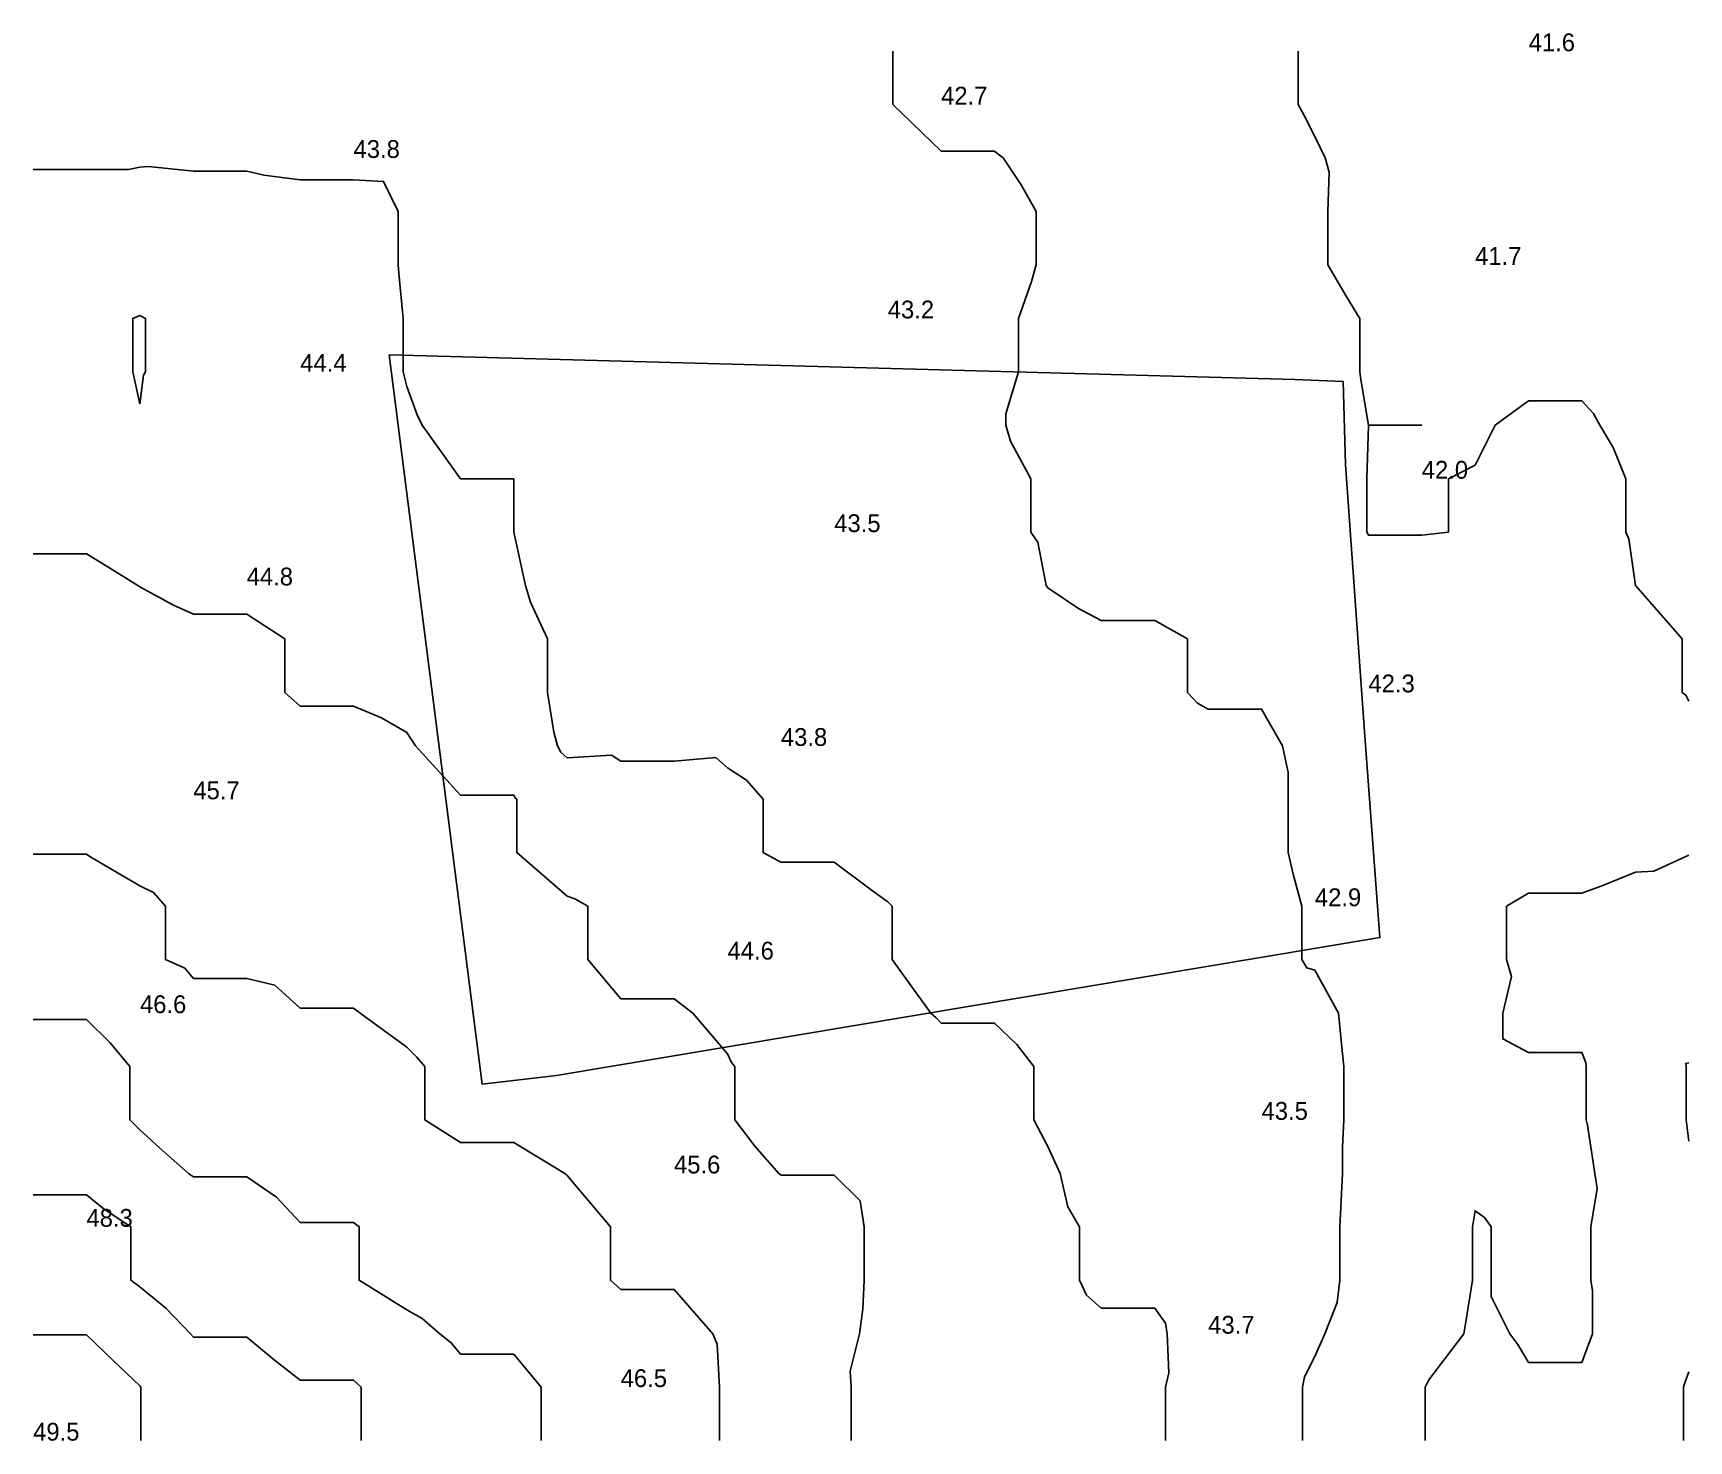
# Model space of a CAD drawing. Extents: x 0 to 93, y 0 to 79.
import ezdxf

# ---------------------------------------------------------------- set-up
doc = ezdxf.new("R2010")
doc.units = 0
for name, color, linetype in [('CONTOURS_MAJEURES', 3, 'CONTINUOUS'), ('CONTOURS_MINEURES', 8, 'CONTINUOUS'), ('PARCELLE', 4, 'CONTINUOUS'), ('POINTS_COTES', 7, 'CONTINUOUS')]:
    doc.layers.add(name, color=color, linetype=linetype)

msp = doc.modelspace()

# ---------------------------------------------------------------- linework, layer by layer
at = {"layer": 'CONTOURS_MAJEURES'}
for points in [[(5.592, 59.999), (6.002, 58.202), (6.19, 59.812), (6.312, 59.999), (6.312, 62.685), (6.312, 62.995), (6.002, 63.162), (5.592, 62.995), (5.592, 60.407), (5.592, 59.999)], [(45.947, -0.002), (45.947, 2.055), (45.947, 3.004), (45.9, 3.903), (46.416, 6), (46.602, 7.398), (46.686, 8.996), (46.686, 10.314), (46.686, 12.002), (46.456, 13.455), (44.998, 14.907), (42.092, 14.907), (42.001, 14.907), (41.959, 14.955), (41.89, 14.998), (40.533, 16.531), (39.418, 18.005), (39.418, 20.587), (39.418, 21), (39.231, 21.226), (39.005, 21.705), (37.05, 23.996), (35.998, 24.806), (33.808, 24.806), (33.002, 24.806), (31.165, 27.003), (31.165, 28.839), (31.165, 29.998), (30.419, 30.413), (30.005, 30.562), (27.162, 33.005), (27.162, 35.837), (27.162, 36.001), (27.075, 36.077), (26.998, 36.225), (26.774, 36.225), (24.002, 36.225), (21.473, 38.996), (20.995, 39.748), (19.565, 40.568), (17.998, 41.227), (17.225, 41.227), (15.002, 41.227), (14.143, 42.003), (14.143, 42.859), (14.143, 44.999), (11.995, 46.397), (10.601, 46.397), (8.999, 46.397), (7.887, 46.89), (6.002, 47.93), (5.877, 48.005), (4.093, 49.099), (2.995, 49.772), (1.228, 49.772), (-0.001, 49.772)]]:
    msp.add_lwpolyline(points, dxfattribs=at)
at = {"layer": 'CONTOURS_MINEURES'}
for points in [[(71.302, -0.002), (71.302, 2.307), (71.302, 3.004), (71.419, 3.582), (71.997, 4.716), (72.561, 6), (73.247, 7.75), (73.405, 8.996), (73.405, 10.594), (73.405, 12.002), (73.481, 13.48), (73.539, 14.998), (73.539, 16.463), (73.622, 18.005), (73.622, 19.624), (73.622, 21), (73.464, 22.462), (73.32, 23.996), (71.997, 26.416), (71.536, 26.54), (71.271, 27.003), (71.271, 27.729), (71.271, 29.998), (70.784, 31.788), (70.499, 33.005), (70.499, 34.503), (70.499, 36.001), (70.499, 37.498), (70.178, 38.996), (69.001, 41.063), (66.941, 41.063), (66.004, 41.063), (65.403, 41.402), (64.848, 42.003), (64.848, 43.846), (64.848, 44.999), (62.997, 46.044), (61.955, 46.044), (60.001, 46.044), (58.717, 46.717), (57.005, 47.862), (56.908, 48.005), (56.436, 50.434), (56.048, 51.001), (56.048, 51.954), (56.048, 53.997), (54.9, 56.101), (54.642, 57.003), (54.642, 57.645), (55.351, 59.999), (55.351, 61.646), (55.351, 62.995), (56.079, 65.076), (56.336, 66.001), (56.336, 68.331), (56.336, 68.997), (55.501, 70.5), (54.479, 72.004), (54.212, 72.218), (53.998, 72.378), (51.376, 72.378), (51.001, 72.378), (48.295, 74.999), (48.295, 75.289), (48.295, 77.995)], [(93.004, 41.502), (92.837, 41.836), (92.628, 42.003), (92.628, 44.624), (92.628, 44.999), (89.997, 48.005), (89.622, 50.626), (89.468, 51.001), (89.468, 51.53), (89.468, 53.997), (88.748, 55.75), (87.999, 57.003), (87.652, 57.654), (87, 58.365), (85.638, 58.365), (84.004, 58.365), (82.124, 57.003), (80.997, 54.748), (79.499, 53.997), (79.499, 52.499), (79.499, 51.001), (78, 50.835), (75.171, 50.835), (75.004, 50.835), (74.951, 50.948), (74.918, 51.001), (74.918, 51.087), (74.918, 53.997), (75.004, 57.003), (78, 57.003), (75.004, 57.003), (74.575, 59.571), (74.519, 59.999), (74.519, 62.511), (74.519, 62.995), (73.751, 64.247), (72.723, 66.001), (72.723, 66.724), (72.723, 68.997), (72.799, 71.202), (72.57, 72.004), (71.997, 73.202), (71.388, 74.39), (71.051, 74.999), (71.051, 75.945), (71.051, 77.995)], [(63.609, -0.002), (63.609, 2.393), (63.609, 3.004), (63.799, 3.803), (63.697, 6), (63.599, 6.599), (62.997, 7.427), (61.428, 7.427), (60.001, 7.427), (59.177, 8.172), (58.78, 8.996), (58.78, 10.777), (58.78, 12.002), (58.12, 13.117), (57.689, 14.998), (57.005, 16.501), (56.203, 18.005), (56.203, 18.804), (56.203, 21), (55.246, 22.244), (53.998, 23.441), (51.556, 23.441), (51.001, 23.441), (50.729, 23.724), (50.425, 23.996), (48.861, 26.144), (48.245, 27.003), (48.245, 27.242), (48.245, 29.998), (48.005, 30.239), (47.146, 30.857), (44.998, 32.468), (44.463, 32.468), (42.001, 32.468), (41.003, 33.005), (41.003, 34.004), (41.003, 36.001), (40.075, 37.071), (39.005, 37.763), (38.347, 38.341), (35.998, 38.14), (33.858, 38.14), (33.002, 38.14), (32.485, 38.48), (30.005, 38.32), (29.646, 38.638), (29.459, 38.996), (29.24, 39.762), (28.895, 42.003), (28.895, 43.893), (28.895, 44.999), (27.943, 47.06), (27.66, 48.005), (26.998, 51.001), (26.998, 53.997), (24.002, 53.997), (21.854, 57.003), (21.568, 57.574), (20.995, 59.182), (20.781, 59.999), (20.781, 62.781), (20.781, 62.995), (20.539, 65.544), (20.507, 66.001), (20.507, 66.489), (20.507, 68.997), (19.684, 70.688), (17.998, 70.771), (16.23, 70.771), (15.002, 70.771), (12.96, 71.039), (11.995, 71.263), (11.257, 71.263), (8.999, 71.263), (6.486, 71.519), (6.002, 71.494), (5.349, 71.35), (2.995, 71.35), (0.65, 71.35), (-0.001, 71.35)], [(5.592, 59.999), (6.002, 58.202), (6.19, 59.812), (6.312, 59.999), (6.312, 62.685), (6.312, 62.995), (6.002, 63.162), (5.592, 62.995), (5.592, 60.407), (5.592, 59.999)], [(45.947, -0.002), (45.947, 2.055), (45.947, 3.004), (45.9, 3.903), (46.416, 6), (46.602, 7.398), (46.686, 8.996), (46.686, 10.314), (46.686, 12.002), (46.456, 13.455), (44.998, 14.907), (42.092, 14.907), (42.001, 14.907), (41.959, 14.955), (41.89, 14.998), (40.533, 16.531), (39.418, 18.005), (39.418, 20.587), (39.418, 21), (39.231, 21.226), (39.005, 21.705), (37.05, 23.996), (35.998, 24.806), (33.808, 24.806), (33.002, 24.806), (31.165, 27.003), (31.165, 28.839), (31.165, 29.998), (30.419, 30.413), (30.005, 30.562), (27.162, 33.005), (27.162, 35.837), (27.162, 36.001), (27.075, 36.077), (26.998, 36.225), (26.774, 36.225), (24.002, 36.225), (21.473, 38.996), (20.995, 39.748), (19.565, 40.568), (17.998, 41.227), (17.225, 41.227), (15.002, 41.227), (14.143, 42.003), (14.143, 42.859), (14.143, 44.999), (11.995, 46.397), (10.601, 46.397), (8.999, 46.397), (7.887, 46.89), (6.002, 47.93), (5.877, 48.005), (4.093, 49.099), (2.995, 49.772), (1.228, 49.772), (-0.001, 49.772)], [(38.551, -0.002), (38.551, 0.452), (38.551, 3.004), (38.414, 5.412), (38.178, 6), (35.998, 8.482), (35.484, 8.482), (33.002, 8.482), (32.422, 8.996), (32.422, 11.42), (32.422, 12.002), (30.005, 14.883), (29.943, 14.936), (29.875, 14.998), (26.998, 16.739), (25.264, 16.739), (24.002, 16.739), (21.997, 18.005), (21.997, 20.002), (21.997, 21), (21.542, 21.545), (20.995, 22.09), (18.373, 23.996), (17.998, 24.269), (15.275, 24.269), (15.002, 24.269), (13.57, 25.571), (11.995, 25.942), (10.056, 25.942), (8.999, 25.942), (8.513, 26.515), (7.435, 27.003), (7.435, 28.566), (7.435, 29.998), (6.769, 30.767), (6.002, 31.139), (3.246, 32.754), (2.995, 32.928), (2.918, 32.928), (-0.001, 32.928)], [(78.2, -0.002), (78.2, 2.804), (78.2, 3.004), (78.4, 3.404), (80.358, 6), (80.448, 6.549), (80.849, 8.996), (80.849, 9.144), (80.849, 12.002), (80.997, 12.901), (81.527, 12.531), (81.899, 12.002), (81.899, 11.1), (81.899, 8.996), (81.899, 8.097), (82.951, 6), (83.402, 5.401), (84.004, 4.387), (85.387, 4.387), (87, 4.387), (87.599, 6), (87.599, 8.397), (87.5, 8.996), (87.5, 9.497), (87.5, 12.002), (87.856, 14.142), (87.723, 14.998), (87.306, 17.698), (87.227, 18.005), (87.227, 18.232), (87.227, 21), (87.208, 21.208), (87, 21.789), (84.792, 21.789), (84.004, 21.789), (82.552, 22.55), (82.552, 23.996), (83.047, 26.046), (82.766, 27.003), (82.766, 28.236), (82.766, 29.998), (84.004, 30.724), (86.277, 30.724), (87, 30.724), (88.165, 31.168), (89.997, 31.903), (91.03, 31.971), (93.004, 32.868)], [(28.538, -0.002), (28.538, 1.538), (28.538, 3.004), (26.998, 4.855), (25.853, 4.855), (24.002, 4.855), (23.488, 5.488), (22.852, 6), (21.848, 6.85), (20.995, 7.339), (18.308, 8.996), (18.308, 9.307), (18.308, 12.002), (17.998, 12.239), (15.239, 12.239), (15.002, 12.239), (13.67, 13.671), (11.995, 14.807), (11.804, 14.807), (8.999, 14.807), (8.734, 14.998), (7.275, 16.275), (6.002, 17.451), (5.434, 18.005), (5.434, 18.571), (5.434, 21), (4.322, 22.322), (2.995, 23.644), (0.352, 23.644), (-0.001, 23.644)], [(93.004, 16.802), (92.857, 18.005), (92.857, 20.854), (92.857, 21), (92.832, 21.172), (93.004, 21.207)], [(18.417, -0.002), (18.417, 0.417), (18.417, 3.004), (17.998, 3.387), (17.616, 3.387), (15.002, 3.387), (13.534, 4.538), (11.995, 5.805), (11.8, 5.805), (8.999, 5.805), (8.835, 6), (7.445, 7.442), (6.002, 8.64), (5.489, 8.996), (5.489, 11.489), (5.489, 12.002), (3.988, 12.991), (2.995, 13.789), (1.208, 13.789), (-0.001, 13.789)], [(6.054, -0.002), (6.054, 2.953), (6.054, 3.004), (6.002, 3.066), (4.499, 4.502), (2.995, 5.944), (0.056, 5.944), (-0.001, 5.944)], [(92.693, -0.002), (92.693, 2.693), (92.693, 3.004), (92.772, 3.235), (93.004, 3.86)]]:
    msp.add_lwpolyline(points, dxfattribs=at)
at = {"layer": 'PARCELLE'}
msp.add_lwpolyline([(20, 60.952), (70.862, 59.573), (73.579, 59.451), (73.71, 54.794), (74.762, 40.041), (75.639, 28.235), (29.407, 20.503), (25.224, 20), (20, 60.952)], close=True, dxfattribs=at)

# ---------------------------------------------------------------- texts
at = {"layer": 'POINTS_COTES'}
for s, p in [('41.6', (84.004, 77.995)), ('42.7', (51.001, 74.999)), ('43.8', (17.998, 72.004)), ('41.7', (80.997, 66.001)), ('43.2', (48.005, 62.995)), ('44.4', (15.002, 59.999)), ('42.0', (78, 53.997)), ('43.5', (44.998, 51.001)), ('44.8', (11.995, 48.005)), ('42.3', (75.004, 42.003)), ('43.8', (42.001, 38.996)), ('45.7', (8.999, 36.001)), ('42.9', (71.997, 29.998)), ('44.6', (39.005, 27.003)), ('46.6', (6.002, 23.996)), ('43.5', (69.001, 18.005)), ('45.6', (35.998, 14.998)), ('48.3', (2.995, 12.002)), ('43.7', (66.004, 6)), ('46.5', (33.002, 3.004)), ('49.5', (-0.001, -0.002))]:
    msp.add_text(s, height=1, dxfattribs=at).set_placement(p)

doc.saveas('drawing.dxf')
